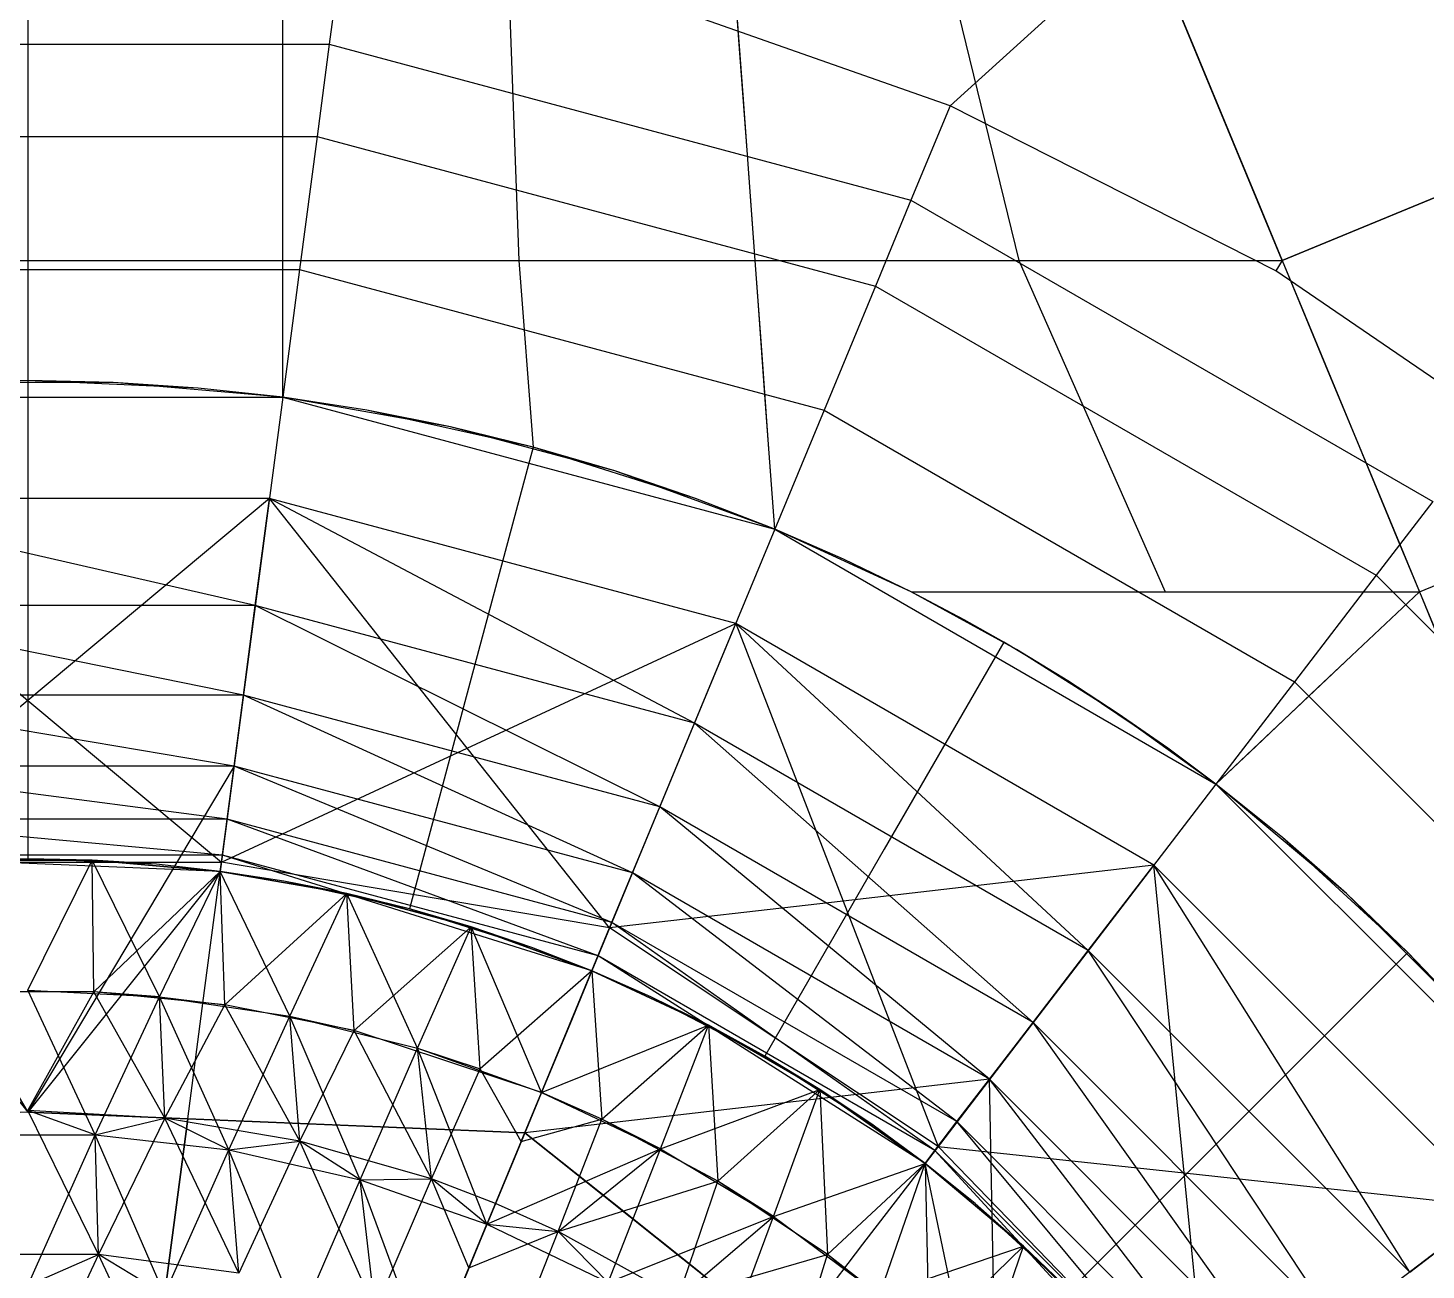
# Model space of a CAD drawing. Header units: millimetres. Extents: x -90 to 90, y -106 to 105.
# Drawn here: x 0 to 35.1, y 26.68 to 57.85 of the extents above; entities that cross this region are included whole.
import ezdxf

# ---------------------------------------------------------------- set-up
doc = ezdxf.new("R2010")
doc.units = ezdxf.units.MM
doc.header["$MEASUREMENT"] = 0
for name, color, linetype, true_color in [('1-CHJ_FG-O180x6', 116, 'Continuous', 0x008040), ('1-CHJ_XG1-O245x8', 241, 'Continuous', 0xff969c), ('1-CHJ_XG2-O299x8', 33, 'Continuous', 0xc78d8d), ('1-CL-O351x10', 171, 'Continuous', 0x8080ff), ('1-QD_FG1-O114x6', 154, 'Continuous', 0x155aa6), ('1-QD_FG2-O140x6', 140, 'Continuous', 0x00b5ff), ('1-QD_FG3-O168x6', 254, 'Continuous', 0xbfbfff), ('1-QD_XG1-O168x6', 30, 'Continuous', 0xff7f00), ('1-QD_XG2-O180x8', 86, 'Continuous', 0x146d00), ('1-QD_XG3-O203x8', 12, 'Continuous', 0xbf0000), ('1-TC_ZL-B500x300x12x16', 31, 'Continuous', 0xffc28c), ('1-TG_CL-O457x12', 5, 'Continuous', 0x0000ff), ('1-TG_FG-O219x10', 140, 'Continuous', 0x00bcff), ('1-TG_HL-O299x8', 9, 'Continuous', 0xc4c4c4), ('1-TG_XG-O299x8', 12, 'Continuous', 0xb80000), ('1-TG_ZC1-O299x8', 140, 'Continuous', 0x00b2ff), ('1-TG_ZC2-O457x10', 84, 'Continuous', 0x25a025), ('1-XWM_L1-O402x10', 145, 'Continuous', 0x3e88b5), ('1-XWM_L2-O457x12', 20, 'Continuous', 0xf75c00), ('1-XWM_LG-O402x12', 111, 'Continuous', 0x7fffbf), ('1-XWM_LG2-O457x12', 61, 'Continuous', 0xe2fb99), ('1-XWM_ZC1-O299x8', 212, 'Continuous', 0xb61acc), ('1-XXZ-B800x800x35x35', 123, 'Continuous', 0x45e2af), ('1-YGZ-O1100x50', 1, 'Continuous', 0xff0000), ('1-YGZ-O1200x30', 9, 'Continuous', 0xbfbfbf), ('1-YGZ-O600x20', 6, 'Continuous', 0xff00ff), ('1-ZHJ_FG1-O219x8', 125, 'Continuous', 0x3fbf7f), ('1-ZHJ_FG2-O325x10', 71, 'Continuous', 0xcdfe7a), ('1-ZHJ_XG1-O351x10', 15, 'Continuous', 0xbf3f3f), ('1-ZHJ_XG2-O457x14', 20, 'Continuous', 0xff5f11)]:
    doc.layers.add(name, color=color, linetype=linetype, true_color=true_color)

msp = doc.modelspace()

# ---------------------------------------------------------------- linework, layer by layer
at = {"layer": '1-CHJ_FG-O180x6'}
for p, q in [((6.396, 57.554, 20), (6.396, 58.94, 23)), ((17.853, 57.554, 20), (17.752, 58.94, 23)), ((6.396, 56.169, 23), (6.396, 57.554, 20)), ((17.954, 56.169, 23), (17.853, 57.554, 20)), ((6.396, 54.783, 20), (6.396, 56.169, 23)), ((18.056, 54.783, 20), (17.954, 56.169, 23)), ((6.396, 53.397, 23), (6.396, 54.783, 20)), ((18.157, 53.397, 23), (18.056, 54.783, 20)), ((6.396, 52.011, 20), (6.396, 53.397, 23)), ((18.259, 52.011, 20), (18.157, 53.397, 23)), ((6.396, 52.011, 23), (6.396, 52.011, 20)), ((6.396, 50.296, 23), (6.396, 52.011, 20)), ((18.259, 52.011, 23), (18.259, 52.011, 20)), ((18.341, 50.888, 23), (18.259, 52.011, 20)), ((18.423, 49.764, 20), (18.341, 50.888, 23)), ((6.396, 48.581, 20), (6.396, 50.296, 23)), ((18.505, 48.641, 23), (18.423, 49.764, 20)), ((18.587, 47.517, 20), (18.505, 48.641, 23)), ((18.669, 46.394, 23), (18.587, 47.517, 20)), ((18.751, 45.27, 20), (18.669, 46.394, 23)), ((0, 37, 23), (-1.614, 36.965, 20)), ((1.614, 36.965, 20), (0, 37, 23)), ((3.225, 36.859, 23), (1.614, 36.965, 20)), ((4.829, 36.683, 20), (3.225, 36.859, 23)), ((6.425, 36.438, 23), (4.829, 36.683, 20)), ((8.008, 36.123, 20), (6.425, 36.438, 23)), ((9.576, 35.739, 23), (8.008, 36.123, 20)), ((11.126, 35.288, 20), (9.576, 35.739, 23)), ((12.655, 34.769, 23), (11.126, 35.288, 20)), ((14.159, 34.184, 20), (12.655, 34.769, 23)), ((15.637, 33.533, 23), (14.159, 34.184, 20)), ((17.085, 32.819, 20), (15.637, 33.533, 23)), ((18.5, 32.043, 23), (17.085, 32.819, 20)), ((19.88, 31.205, 20), (18.5, 32.043, 23)), ((21.222, 30.309, 23), (19.88, 31.205, 20)), ((22.524, 29.354, 20), (21.222, 30.309, 23)), ((23.783, 28.344, 23), (22.524, 29.354, 20)), ((24.997, 27.279, 20), (23.783, 28.344, 23)), ((26.163, 26.163, 23), (24.997, 27.279, 20))]:
    msp.add_line(p, q, dxfattribs=at)
at = {"layer": '1-CHJ_XG1-O245x8'}
for p, q in [((17.853, 57.554, 20), (17.65, 60.326, 20)), ((6.396, 56.169, 23), (6.396, 58.94, 23)), ((17.954, 56.169, 23), (17.752, 58.94, 23)), ((6.396, 54.783, 20), (6.396, 57.554, 20)), ((18.056, 54.783, 20), (17.853, 57.554, 20)), ((6.396, 53.397, 23), (6.396, 56.169, 23)), ((18.157, 53.397, 23), (17.954, 56.169, 23)), ((6.396, 52.011, 20), (6.396, 54.783, 20)), ((18.259, 52.011, 20), (18.056, 54.783, 20)), ((6.396, 52.011, 23), (6.396, 53.397, 23)), ((18.259, 52.011, 23), (18.157, 53.397, 23)), ((6.396, 48.581, 20), (6.396, 52.011, 20)), ((18.423, 49.764, 20), (18.259, 52.011, 20)), ((18.341, 50.888, 23), (18.259, 52.011, 23)), ((18.505, 48.641, 23), (18.341, 50.888, 23)), ((18.587, 47.517, 20), (18.423, 49.764, 20)), ((18.669, 46.394, 23), (18.505, 48.641, 23)), ((18.751, 45.27, 20), (18.587, 47.517, 20)), ((0, 37, 23), (-3.225, 36.859, 23)), ((1.614, 36.965, 20), (-1.614, 36.965, 20)), ((3.225, 36.859, 23), (0, 37, 23)), ((4.829, 36.683, 20), (1.614, 36.965, 20)), ((4.829, 36.683, 23), (3.225, 36.859, 23)), ((8.008, 36.123, 20), (4.829, 36.683, 20)), ((6.425, 36.438, 23), (4.829, 36.683, 23)), ((9.576, 35.739, 23), (6.425, 36.438, 23)), ((11.126, 35.288, 20), (8.008, 36.123, 20)), ((12.655, 34.769, 23), (9.576, 35.739, 23)), ((14.159, 34.184, 20), (11.126, 35.288, 20)), ((14.159, 34.184, 23), (12.655, 34.769, 23)), ((17.085, 32.819, 20), (14.159, 34.184, 20)), ((15.637, 33.533, 23), (14.159, 34.184, 23)), ((18.5, 32.043, 23), (15.637, 33.533, 23)), ((19.88, 31.205, 20), (17.085, 32.819, 20)), ((21.222, 30.309, 23), (18.5, 32.043, 23)), ((22.524, 29.354, 20), (19.88, 31.205, 20)), ((22.524, 29.354, 23), (21.222, 30.309, 23)), ((24.997, 27.279, 20), (22.524, 29.354, 20)), ((23.783, 28.344, 23), (22.524, 29.354, 23)), ((26.163, 26.163, 23), (23.783, 28.344, 23)), ((27.279, 24.997, 20), (24.997, 27.279, 20))]:
    msp.add_line(p, q, dxfattribs=at)
at = {"layer": '1-CHJ_XG2-O299x8'}
for p, q in [((6.396, 57.554, 20), (6.396, 60.326, 20)), ((6.396, 50.296, 23), (6.396, 52.011, 23)), ((6.396, 48.581, 23), (6.396, 50.296, 23)), ((18.751, 45.27, 23), (18.669, 46.394, 23))]:
    msp.add_line(p, q, dxfattribs=at)
at = {"layer": '1-CL-O351x10'}
for p, q in [((0, 60.326, 23), (0, 52.011, 23)), ((12.023, 60.326, 23), (12.327, 52.011, 23)), ((22.85, 60.326, 23), (24.876, 52.011, 23)), ((0, 52.011, 23), (0, 49, 23)), ((12.327, 52.011, 23), (12.682, 47.33, 23)), ((24.876, 52.011, 23), (28.555, 43.696, 23))]:
    msp.add_line(p, q, dxfattribs=at)
at = {"layer": '1-QD_FG1-O114x6'}
for p in [(0, 26.291, 23.664), (3.432, 26.066, 23.664)]:
    msp.add_line(p, (1.774, 27.064, 20.765), dxfattribs=at)
at = {"layer": '1-QD_FG2-O140x6'}
for p, q in [((1.653, 33.657, 15), (1.614, 36.965, 15)), ((4.829, 36.683, 15), (1.653, 33.657, 15)), ((4.944, 33.333, 15), (4.829, 36.683, 15)), ((8.008, 36.123, 15), (4.944, 33.333, 15)), ((8.188, 32.688, 15), (8.008, 36.123, 15)), ((11.126, 35.288, 15), (8.188, 32.688, 15)), ((11.352, 31.728, 15), (11.126, 35.288, 15)), ((14.159, 34.184, 15), (11.352, 31.728, 15)), ((14.159, 34.184, 15), (14.408, 30.462, 15)), ((3.303, 33.535, 18.208), (1.653, 33.657, 15)), ((3.435, 30.49, 18.142), (3.303, 33.535, 18.208)), ((3.303, 33.535, 18.208), (4.944, 33.333, 15)), ((6.828, 29.913, 18.142), (6.574, 33.05, 18.208)), ((6.574, 33.05, 18.208), (8.188, 32.688, 15)), ((14.408, 30.462, 15), (17.085, 32.819, 15)), ((17.085, 32.819, 15), (17.324, 28.903, 15)), ((10.134, 28.961, 18.142), (9.782, 32.247, 18.208)), ((9.782, 32.247, 18.208), (11.352, 31.728, 15)), ((17.324, 28.903, 15), (19.88, 31.205, 15)), ((19.88, 31.205, 15), (20.074, 27.066, 15)), ((1.689, 30.071, 21.104), (0, 30.683, 18.142)), ((1.689, 30.071, 21.104), (3.435, 30.49, 18.142)), ((5.045, 29.693, 21.104), (3.435, 30.49, 18.142)), ((15.885, 29.719, 18.208), (14.408, 30.462, 15)), ((1.774, 27.064, 20.765), (1.689, 30.071, 21.104)), ((5.045, 29.693, 21.104), (6.828, 29.913, 18.142)), ((8.338, 28.941, 21.104), (6.828, 29.913, 18.142)), ((5.291, 26.601, 20.765), (5.045, 29.693, 21.104)), ((13.313, 27.644, 18.142), (15.885, 29.719, 18.208)), ((20.074, 27.066, 15), (22.524, 29.354, 15)), ((22.524, 29.354, 15), (22.63, 24.968, 15)), ((8.338, 28.941, 21.104), (10.134, 28.961, 18.142)), ((8.718, 25.682, 20.765), (8.338, 28.941, 21.104)), ((11.526, 27.826, 21.104), (10.134, 28.961, 18.142)), ((18.721, 28.019, 18.208), (17.324, 28.903, 15)), ((11.526, 27.826, 21.104), (13.313, 27.644, 18.142)), ((16.324, 25.98, 18.142), (18.721, 28.019, 18.208)), ((14.569, 26.36, 21.104), (13.313, 27.644, 18.142)), ((21.378, 26.049, 18.208), (20.074, 27.066, 15)), ((22.63, 24.968, 15), (24.997, 27.279, 15))]:
    msp.add_line(p, q, dxfattribs=at)
at = {"layer": '1-QD_FG3-O168x6'}
for p, q in [((1.614, 36.965, 15), (-1.614, 36.965, 12)), ((4.829, 36.683, 15), (1.614, 36.965, 12)), ((1.614, 36.965, 12), (1.614, 36.965, 15)), ((8.008, 36.123, 15), (4.829, 36.683, 12)), ((11.126, 35.288, 15), (8.008, 36.123, 12)), ((8.008, 36.123, 12), (8.008, 36.123, 15)), ((14.159, 34.184, 15), (11.126, 35.288, 12)), ((11.126, 35.288, 12), (11.126, 35.288, 15)), ((14.159, 34.184, 15), (12.896, 31.133, 15)), ((13.602, 32.837, 13.63), (14.159, 34.184, 15)), ((17.085, 32.819, 15), (14.159, 34.184, 12)), ((13.541, 32.692, 16.642), (12.388, 29.906, 16.712)), ((12.896, 31.133, 15), (13.541, 32.692, 16.642)), ((19.88, 31.205, 15), (17.085, 32.819, 12)), ((17.085, 32.819, 12), (17.085, 32.819, 15)), ((12.896, 31.133, 18.208), (11.742, 28.347, 18.142)), ((12.388, 29.906, 16.712), (12.896, 31.133, 18.208)), ((22.524, 29.354, 15), (19.88, 31.205, 12)), ((19.88, 31.205, 12), (19.88, 31.205, 15)), ((12.223, 29.509, 19.697), (11.072, 26.73, 19.494)), ((11.742, 28.347, 18.142), (12.223, 29.509, 19.697)), ((24.997, 27.279, 15), (22.524, 29.354, 12)), ((11.526, 27.826, 21.104), (10.379, 25.057, 20.765)), ((11.072, 26.73, 19.494), (11.526, 27.826, 21.104)), ((27.279, 24.997, 15), (24.997, 27.279, 12)), ((24.997, 27.279, 12), (24.997, 27.279, 15))]:
    msp.add_line(p, q, dxfattribs=at)
at = {"layer": '1-QD_XG1-O168x6'}
for p, q in [((0, 26.291, 23.664), (1.689, 30.071, 21.104)), ((3.432, 26.066, 23.664), (1.689, 30.071, 21.104)), ((3.432, 26.066, 23.664), (5.045, 29.693, 21.104)), ((6.805, 25.395, 23.664), (5.045, 29.693, 21.104)), ((6.805, 25.395, 23.664), (8.338, 28.941, 21.104)), ((10.061, 24.29, 23.664), (8.338, 28.941, 21.104)), ((1.774, 27.064, 20.765), (0, 23.338, 23.055)), ((3.651, 23.05, 23.055), (1.774, 27.064, 20.765))]:
    msp.add_line(p, q, dxfattribs=at)
at = {"layer": '1-QD_XG2-O180x8'}
for p, q in [((-1.614, 36.965, 15), (1.614, 36.965, 15)), ((1.614, 36.965, 15), (4.829, 36.683, 15)), ((1.653, 33.657, 15), (1.614, 36.965, 12)), ((4.829, 36.683, 12), (1.653, 33.657, 15)), ((4.829, 36.683, 15), (8.008, 36.123, 15)), ((4.944, 33.333, 15), (4.829, 36.683, 12)), ((8.008, 36.123, 12), (4.944, 33.333, 15)), ((8.008, 36.123, 15), (11.126, 35.288, 15)), ((8.188, 32.688, 15), (8.008, 36.123, 12)), ((11.126, 35.288, 12), (8.188, 32.688, 15)), ((11.126, 35.288, 15), (14.159, 34.184, 15)), ((11.352, 31.728, 15), (11.126, 35.288, 12)), ((14.159, 34.184, 12), (11.352, 31.728, 15)), ((14.159, 34.184, 15), (17.085, 32.819, 15)), ((14.159, 34.184, 12), (14.408, 30.462, 15)), ((1.653, 33.657, 15), (-1.653, 33.657, 15)), ((1.689, 30.071, 21.104), (0, 33.698, 18.208)), ((0, 33.698, 18.208), (3.303, 33.535, 18.208)), ((0, 30.683, 18.142), (1.653, 33.657, 15)), ((3.435, 30.49, 18.142), (1.653, 33.657, 15)), ((4.944, 33.333, 15), (1.653, 33.657, 15)), ((1.689, 30.071, 21.104), (3.303, 33.535, 18.208)), ((5.045, 29.693, 21.104), (3.303, 33.535, 18.208)), ((3.303, 33.535, 18.208), (6.574, 33.05, 18.208)), ((3.435, 30.49, 18.142), (4.944, 33.333, 15)), ((6.828, 29.913, 18.142), (4.944, 33.333, 15)), ((8.188, 32.688, 15), (4.944, 33.333, 15)), ((5.045, 29.693, 21.104), (6.574, 33.05, 18.208)), ((8.338, 28.941, 21.104), (6.574, 33.05, 18.208)), ((6.574, 33.05, 18.208), (9.782, 32.247, 18.208)), ((6.828, 29.913, 18.142), (8.188, 32.688, 15)), ((12.896, 31.133, 15), (8.188, 32.688, 15)), ((10.134, 28.961, 18.142), (8.188, 32.688, 15)), ((14.408, 30.462, 15), (17.085, 32.819, 12)), ((17.085, 32.819, 15), (19.88, 31.205, 15)), ((17.085, 32.819, 12), (17.324, 28.903, 15)), ((8.338, 28.941, 21.104), (9.782, 32.247, 18.208)), ((11.526, 27.826, 21.104), (9.782, 32.247, 18.208)), ((9.782, 32.247, 18.208), (11.954, 31.469, 18.208)), ((10.134, 28.961, 18.142), (11.352, 31.728, 15)), ((12.388, 29.906, 16.712), (11.352, 31.728, 15)), ((11.954, 31.469, 18.208), (12.896, 31.133, 18.208)), ((12.896, 31.133, 18.208), (13.799, 30.705, 18.208)), ((14.408, 30.462, 15), (12.896, 31.133, 15)), ((17.324, 28.903, 15), (19.88, 31.205, 12)), ((19.88, 31.205, 15), (22.524, 29.354, 15)), ((19.88, 31.205, 12), (20.074, 27.066, 15)), ((3.435, 30.49, 18.142), (0, 30.683, 18.142)), ((1.774, 27.064, 20.765), (0, 30.683, 18.142)), ((13.799, 30.705, 18.208), (15.885, 29.719, 18.208)), ((3.435, 30.49, 18.142), (1.774, 27.064, 20.765)), ((6.828, 29.913, 18.142), (3.435, 30.49, 18.142)), ((5.291, 26.601, 20.765), (3.435, 30.49, 18.142)), ((12.388, 29.906, 16.712), (14.408, 30.462, 15)), ((13.313, 27.644, 18.142), (14.408, 30.462, 15)), ((17.324, 28.903, 15), (14.408, 30.462, 15)), ((-1.689, 30.071, 21.104), (1.689, 30.071, 21.104)), ((1.689, 30.071, 21.104), (5.045, 29.693, 21.104)), ((6.828, 29.913, 18.142), (5.291, 26.601, 20.765)), ((10.134, 28.961, 18.142), (6.828, 29.913, 18.142)), ((8.718, 25.682, 20.765), (6.828, 29.913, 18.142)), ((5.045, 29.693, 21.104), (8.338, 28.941, 21.104)), ((11.526, 27.826, 21.104), (15.885, 29.719, 18.208)), ((14.569, 26.36, 21.104), (15.885, 29.719, 18.208)), ((15.885, 29.719, 18.208), (18.721, 28.019, 18.208)), ((20.074, 27.066, 15), (22.524, 29.354, 12)), ((22.524, 29.354, 15), (24.997, 27.279, 15)), ((22.524, 29.354, 12), (22.63, 24.968, 15)), ((8.338, 28.941, 21.104), (10.582, 28.156, 21.104)), ((8.718, 25.682, 20.765), (10.134, 28.961, 18.142)), ((11.742, 28.347, 18.142), (10.134, 28.961, 18.142)), ((11.072, 26.73, 19.494), (10.134, 28.961, 18.142)), ((13.313, 27.644, 18.142), (17.324, 28.903, 15)), ((16.324, 25.98, 18.142), (17.324, 28.903, 15)), ((20.074, 27.066, 15), (17.324, 28.903, 15)), ((10.582, 28.156, 21.104), (11.526, 27.826, 21.104)), ((13.313, 27.644, 18.142), (11.742, 28.347, 18.142)), ((11.526, 27.826, 21.104), (12.427, 27.392, 21.104)), ((14.569, 26.36, 21.104), (18.721, 28.019, 18.208)), ((17.429, 24.563, 21.104), (18.721, 28.019, 18.208)), ((18.721, 28.019, 18.208), (21.378, 26.049, 18.208)), ((11.072, 26.73, 19.494), (13.313, 27.644, 18.142)), ((11.996, 24.325, 20.765), (13.313, 27.644, 18.142)), ((12.427, 27.392, 21.104), (14.569, 26.36, 21.104)), ((16.324, 25.98, 18.142), (13.313, 27.644, 18.142)), ((1.774, 27.064, 20.765), (-1.774, 27.064, 20.765)), ((5.291, 26.601, 20.765), (1.774, 27.064, 20.765)), ((16.324, 25.98, 18.142), (20.074, 27.066, 15)), ((19.13, 23.989, 18.142), (20.074, 27.066, 15)), ((22.63, 24.968, 15), (20.074, 27.066, 15)), ((22.63, 24.968, 15), (24.997, 27.279, 12)), ((24.997, 27.279, 15), (27.279, 24.997, 15))]:
    msp.add_line(p, q, dxfattribs=at)
at = {"layer": '1-QD_XG3-O203x8'}
for p, q in [((-1.614, 36.965, 12), (1.614, 36.965, 12)), ((0, 33.698, 18.208), (1.614, 36.965, 15)), ((1.614, 36.965, 12), (4.829, 36.683, 12)), ((3.303, 33.535, 18.208), (1.614, 36.965, 15)), ((3.303, 33.535, 18.208), (4.829, 36.683, 15)), ((4.829, 36.683, 12), (8.008, 36.123, 12)), ((6.574, 33.05, 18.208), (4.829, 36.683, 15)), ((6.574, 33.05, 18.208), (8.008, 36.123, 15)), ((8.008, 36.123, 12), (11.126, 35.288, 12)), ((9.782, 32.247, 18.208), (8.008, 36.123, 15)), ((9.782, 32.247, 18.208), (11.126, 35.288, 15)), ((11.126, 35.288, 12), (14.159, 34.184, 12)), ((12.896, 31.133, 18.208), (11.126, 35.288, 15)), ((14.159, 34.184, 15), (13.541, 32.692, 16.642)), ((14.159, 34.184, 12), (13.602, 32.837, 13.63)), ((14.159, 34.184, 12), (17.085, 32.819, 12)), ((13.602, 32.837, 13.63), (12.896, 31.133, 15)), ((12.896, 31.133, 18.208), (17.085, 32.819, 15)), ((13.541, 32.692, 16.642), (12.896, 31.133, 18.208)), ((15.885, 29.719, 18.208), (17.085, 32.819, 15)), ((17.085, 32.819, 12), (19.88, 31.205, 12)), ((12.896, 31.133, 18.208), (12.223, 29.509, 19.697)), ((12.896, 31.133, 15), (12.388, 29.906, 16.712)), ((15.885, 29.719, 18.208), (19.88, 31.205, 15)), ((18.721, 28.019, 18.208), (19.88, 31.205, 15)), ((19.88, 31.205, 12), (22.524, 29.354, 12)), ((12.388, 29.906, 16.712), (11.742, 28.347, 18.142)), ((12.223, 29.509, 19.697), (11.526, 27.826, 21.104)), ((18.721, 28.019, 18.208), (22.524, 29.354, 15)), ((21.378, 26.049, 18.208), (22.524, 29.354, 15)), ((22.524, 29.354, 12), (24.997, 27.279, 12)), ((11.742, 28.347, 18.142), (11.072, 26.73, 19.494)), ((11.526, 27.826, 21.104), (10.805, 26.085, 22.428)), ((21.378, 26.049, 18.208), (24.997, 27.279, 15)), ((23.828, 23.828, 18.208), (24.997, 27.279, 15)), ((24.997, 27.279, 12), (27.279, 24.997, 12)), ((11.072, 26.73, 19.494), (10.379, 25.057, 20.765))]:
    msp.add_line(p, q, dxfattribs=at)
at = {"layer": '1-TC_ZL-B500x300x12x16'}
for p, q in [((0, 49, 23), (0, 43, 23)), ((6.396, 48.581, 23), (5.613, 42.632, 23)), ((12.682, 47.33, 23), (11.129, 41.535, 23)), ((18.751, 45.27, 23), (16.455, 39.727, 23)), ((0, 43, 23), (0, 37, 23)), ((5.613, 42.632, 23), (4.829, 36.683, 23)), ((24.5, 42.435, 23), (21.5, 37.239, 23)), ((11.129, 41.535, 23), (9.576, 35.739, 23)), ((16.455, 39.727, 23), (14.159, 34.184, 23)), ((29.829, 38.874, 23), (26.177, 34.114, 23)), ((21.5, 37.239, 23), (18.5, 32.043, 23)), ((34.648, 34.648, 23), (30.405, 30.405, 23)), ((26.177, 34.114, 23), (22.524, 29.354, 23)), ((30.405, 30.405, 23), (26.163, 26.163, 23)), ((38.874, 29.829, 23), (34.114, 26.177, 23))]:
    msp.add_line(p, q, dxfattribs=at)
at = {"layer": '1-TG_CL-O457x12'}
for p, q in [((-4.86, 36.915, 45.218), (4.86, 36.915, 45.218)), ((14.606, 35.261, 45.218), (4.86, 36.915, 45.218)), ((22.851, 29.78, 45.218), (14.606, 35.261, 45.218)), ((29.659, 22.758, 45.218), (22.851, 29.78, 45.218))]:
    msp.add_line(p, q, dxfattribs=at)
at = {"layer": '1-TG_FG-O219x10'}
for p, q in [((5.284, 40.137, 42.118), (5.708, 43.358, 45.218)), ((5.708, 43.358, 42.118), (5.708, 43.358, 45.218)), ((15.671, 37.832, 42.118), (16.736, 40.403, 45.218)), ((16.736, 40.403, 42.118), (16.736, 40.403, 45.218)), ((4.86, 36.915, 42.118), (5.284, 40.137, 45.218)), ((5.284, 40.137, 45.218), (5.284, 40.137, 42.118)), ((14.606, 35.261, 42.118), (15.671, 37.832, 45.218)), ((15.671, 37.832, 45.218), (15.671, 37.832, 42.118)), ((4.436, 33.694, 42.118), (4.86, 36.915, 45.218)), ((4.86, 36.915, 45.218), (4.86, 36.915, 42.118)), ((13.541, 32.69, 42.118), (14.606, 35.261, 45.218)), ((14.606, 35.261, 45.218), (14.606, 35.261, 42.118)), ((24.737, 32.238, 42.118), (26.623, 34.695, 45.218)), ((26.623, 34.695, 42.118), (26.623, 34.695, 45.218)), ((4.012, 30.472, 42.118), (4.436, 33.694, 45.218)), ((4.436, 33.694, 45.218), (4.436, 33.694, 42.118)), ((12.475, 30.118, 42.118), (13.541, 32.69, 45.218)), ((13.541, 32.69, 45.218), (13.541, 32.69, 42.118)), ((22.851, 29.78, 42.118), (24.737, 32.238, 45.218)), ((24.737, 32.238, 45.218), (24.737, 32.238, 42.118)), ((0, 30.64, 42.118), (-4.012, 30.472, 45.218)), ((4.012, 30.472, 45.218), (0, 30.64, 42.118)), ((6.833, 30.354, 42.118), (4.012, 30.472, 45.218)), ((4.012, 30.472, 45.218), (4.012, 30.472, 42.118)), ((6.833, 30.354, 45.218), (6.833, 30.354, 42.118)), ((9.654, 30.236, 42.118), (6.833, 30.354, 45.218)), ((9.654, 30.236, 45.218), (9.654, 30.236, 42.118)), ((12.475, 30.118, 42.118), (9.654, 30.236, 45.218)), ((14.677, 28.367, 45.218), (12.475, 30.118, 42.118)), ((20.965, 27.322, 42.118), (22.851, 29.78, 45.218)), ((22.851, 29.78, 45.218), (22.851, 29.78, 42.118)), ((14.677, 28.367, 42.118), (14.677, 28.367, 45.218)), ((16.878, 26.616, 45.218), (14.677, 28.367, 42.118)), ((19.079, 24.864, 42.118), (20.965, 27.322, 45.218)), ((20.965, 27.322, 45.218), (20.965, 27.322, 42.118))]:
    msp.add_line(p, q, dxfattribs=at)
at = {"layer": '1-TG_HL-O299x8'}
for p, q in [((5.708, 43.358, 42.118), (-5.708, 43.358, 42.118)), ((16.736, 40.403, 42.118), (5.708, 43.358, 42.118)), ((5.412, 41.105, 38.69), (-5.412, 41.105, 38.69)), ((15.866, 38.304, 38.69), (5.412, 41.105, 38.69)), ((26.623, 34.695, 42.118), (16.736, 40.403, 42.118)), ((5.177, 39.323, 34.991), (-5.177, 39.323, 34.991)), ((15.178, 36.643, 34.991), (5.177, 39.323, 34.991)), ((25.239, 32.892, 38.69), (15.866, 38.304, 38.69)), ((5.002, 37.992, 31.103), (-5.002, 37.992, 31.103)), ((14.664, 35.402, 31.103), (5.002, 37.992, 31.103)), ((4.883, 37.087, 27.092), (-4.883, 37.087, 27.092)), ((14.315, 34.559, 27.092), (4.883, 37.087, 27.092)), ((24.145, 31.466, 34.991), (15.178, 36.643, 34.991)), ((23.327, 30.401, 31.103), (14.664, 35.402, 31.103)), ((22.772, 29.677, 27.092), (14.315, 34.559, 27.092)), ((34.695, 26.623, 42.118), (26.623, 34.695, 42.118)), ((32.892, 25.239, 38.69), (25.239, 32.892, 38.69)), ((31.466, 24.145, 34.991), (24.145, 31.466, 34.991)), ((30.401, 23.327, 31.103), (23.327, 30.401, 31.103)), ((29.677, 22.772, 27.092), (22.772, 29.677, 27.092))]:
    msp.add_line(p, q, dxfattribs=at)
at = {"layer": '1-TG_XG-O299x8'}
for p, q in [((5.708, 43.358, 45.218), (6.061, 46.037, 45.218)), ((5.284, 40.137, 42.118), (5.708, 43.358, 42.118)), ((5.284, 40.137, 45.218), (5.708, 43.358, 45.218)), ((16.736, 40.403, 45.218), (17.77, 42.9, 45.218)), ((15.671, 37.832, 42.118), (16.736, 40.403, 42.118)), ((15.671, 37.832, 45.218), (16.736, 40.403, 45.218)), ((4.86, 36.915, 42.118), (5.284, 40.137, 42.118)), ((4.86, 36.915, 45.218), (5.284, 40.137, 45.218)), ((14.606, 35.261, 42.118), (15.671, 37.832, 42.118)), ((14.606, 35.261, 45.218), (15.671, 37.832, 45.218)), ((4.436, 33.694, 42.118), (4.86, 36.915, 42.118)), ((4.436, 33.694, 45.218), (4.86, 36.915, 45.218)), ((26.623, 34.695, 45.218), (28.268, 36.839, 45.218)), ((13.541, 32.69, 42.118), (14.606, 35.261, 42.118)), ((13.541, 32.69, 45.218), (14.606, 35.261, 45.218)), ((24.737, 32.238, 42.118), (26.623, 34.695, 42.118)), ((24.737, 32.238, 45.218), (26.623, 34.695, 45.218)), ((4.012, 30.472, 42.118), (4.436, 33.694, 42.118)), ((4.012, 30.472, 45.218), (4.436, 33.694, 45.218)), ((12.475, 30.118, 42.118), (13.541, 32.69, 42.118)), ((12.475, 30.118, 45.218), (13.541, 32.69, 45.218)), ((22.851, 29.78, 42.118), (24.737, 32.238, 42.118)), ((22.851, 29.78, 45.218), (24.737, 32.238, 45.218)), ((0, 30.64, 45.218), (-4.012, 30.472, 45.218)), ((0, 30.64, 42.118), (-4.012, 30.472, 42.118)), ((4.012, 30.472, 45.218), (0, 30.64, 45.218)), ((4.012, 30.472, 42.118), (0, 30.64, 42.118)), ((3.328, 25.282, 45.218), (4.012, 30.472, 45.218)), ((4.012, 30.472, 42.118), (3.328, 25.282, 45.218)), ((6.833, 30.354, 42.118), (4.012, 30.472, 42.118)), ((6.833, 30.354, 45.218), (4.012, 30.472, 45.218)), ((9.654, 30.236, 42.118), (6.833, 30.354, 42.118)), ((9.654, 30.236, 45.218), (6.833, 30.354, 45.218)), ((12.475, 30.118, 42.118), (9.654, 30.236, 42.118)), ((12.475, 30.118, 45.218), (9.654, 30.236, 45.218)), ((9.758, 23.559, 45.218), (12.475, 30.118, 45.218)), ((12.475, 30.118, 42.118), (9.758, 23.559, 45.218)), ((14.677, 28.367, 42.118), (12.475, 30.118, 42.118)), ((14.677, 28.367, 45.218), (12.475, 30.118, 45.218)), ((20.965, 27.322, 42.118), (22.851, 29.78, 42.118)), ((20.965, 27.322, 45.218), (22.851, 29.78, 45.218)), ((16.878, 26.616, 42.118), (14.677, 28.367, 42.118)), ((16.878, 26.616, 45.218), (14.677, 28.367, 45.218)), ((34.695, 26.623, 45.218), (36.839, 28.268, 45.218)), ((19.079, 24.864, 42.118), (20.965, 27.322, 42.118)), ((19.079, 24.864, 45.218), (20.965, 27.322, 45.218))]:
    msp.add_line(p, q, dxfattribs=at)
at = {"layer": '1-TG_ZC1-O299x8'}
for p, q in [((5.708, 43.358, 42.118), (-6.061, 46.037, 45.218)), ((16.736, 40.403, 42.118), (6.061, 46.037, 45.218)), ((5.412, 41.105, 38.69), (-5.708, 43.358, 42.118)), ((15.866, 38.304, 38.69), (5.708, 43.358, 42.118)), ((26.623, 34.695, 42.118), (17.77, 42.9, 45.218)), ((5.177, 39.323, 34.991), (-5.412, 41.105, 38.69)), ((15.178, 36.643, 34.991), (5.412, 41.105, 38.69)), ((25.239, 32.892, 38.69), (16.736, 40.403, 42.118)), ((5.002, 37.992, 31.103), (-5.177, 39.323, 34.991)), ((-5.177, 39.323, 34.991), (0, 30.64, 34.991)), ((5.177, 39.323, 34.991), (0, 30.64, 34.991)), ((14.664, 35.402, 31.103), (5.177, 39.323, 34.991)), ((24.145, 31.466, 34.991), (15.866, 38.304, 38.69)), ((4.883, 37.087, 27.092), (-5.002, 37.992, 31.103)), ((14.315, 34.559, 27.092), (5.002, 37.992, 31.103)), ((4.829, 36.683, 23), (-4.883, 37.087, 27.092)), ((14.159, 34.184, 23), (4.883, 37.087, 27.092)), ((-4.829, 36.683, 23), (0, 30.64, 23)), ((4.829, 36.683, 23), (0, 30.64, 23)), ((12.475, 30.118, 34.991), (15.178, 36.643, 34.991)), ((23.327, 30.401, 31.103), (15.178, 36.643, 34.991)), ((34.695, 26.623, 42.118), (28.268, 36.839, 45.218)), ((22.772, 29.677, 27.092), (14.664, 35.402, 31.103)), ((22.524, 29.354, 23), (14.315, 34.559, 27.092)), ((32.892, 25.239, 38.69), (26.623, 34.695, 42.118)), ((14.159, 34.184, 23), (12.475, 30.118, 23)), ((31.466, 24.145, 34.991), (25.239, 32.892, 38.69)), ((24.145, 31.466, 34.991), (12.475, 30.118, 34.991)), ((30.401, 23.327, 31.103), (24.145, 31.466, 34.991)), ((24.351, 20.67, 34.991), (24.145, 31.466, 34.991)), ((0, 30.64, 34.991), (-12.475, 30.118, 34.991)), ((0, 30.64, 23), (-12.475, 30.118, 23)), ((0, 30.64, 34.991), (12.475, 30.118, 34.991)), ((0, 30.64, 23), (12.475, 30.118, 23)), ((29.677, 22.772, 27.092), (23.327, 30.401, 31.103)), ((29.354, 22.524, 23), (22.772, 29.677, 27.092)), ((24.351, 20.67, 23), (22.524, 29.354, 23))]:
    msp.add_line(p, q, dxfattribs=at)
at = {"layer": '1-TG_ZC2-O457x10'}
for p, q in [((6.061, 46.037, 45.218), (-6.061, 46.037, 45.218)), ((-6.061, 46.037, 45.218), (0, 40.975, 45.218)), ((6.061, 46.037, 45.218), (0, 40.975, 45.218)), ((17.77, 42.9, 45.218), (6.061, 46.037, 45.218)), ((11.027, 39.774, 45.218), (6.061, 46.037, 45.218)), ((11.027, 39.774, 45.218), (17.77, 42.9, 45.218)), ((28.268, 36.839, 45.218), (17.77, 42.9, 45.218)), ((17.77, 42.9, 45.218), (20.466, 35.938, 45.218)), ((0, 40.975, 45.218), (-4.86, 36.915, 45.218)), ((0, 40.975, 45.218), (4.86, 36.915, 45.218)), ((4.86, 36.915, 45.218), (11.027, 39.774, 45.218)), ((14.606, 35.261, 45.218), (11.027, 39.774, 45.218)), ((28.268, 36.839, 45.218), (20.466, 35.938, 45.218)), ((36.839, 28.268, 45.218), (28.268, 36.839, 45.218)), ((29.031, 29.112, 45.218), (28.268, 36.839, 45.218)), ((20.466, 35.938, 45.218), (14.606, 35.261, 45.218)), ((20.466, 35.938, 45.218), (22.851, 29.78, 45.218)), ((12.475, 30.118, 34.991), (24.351, 20.67, 34.991)), ((12.475, 30.118, 34.991), (24.351, 20.67, 42.118)), ((24.351, 20.67, 34.991), (12.475, 30.118, 42.118)), ((24.351, 20.67, 34.991), (12.475, 30.118, 23)), ((24.351, 20.67, 23), (12.475, 30.118, 34.991)), ((12.475, 30.118, 23), (24.351, 20.67, 23)), ((22.851, 29.78, 45.218), (29.031, 29.112, 45.218)), ((29.031, 29.112, 45.218), (36.839, 28.268, 45.218)), ((29.659, 22.758, 45.218), (29.031, 29.112, 45.218))]:
    msp.add_line(p, q, dxfattribs=at)
at = {"layer": '1-XWM_L1-O402x10'}
for p, q in [((28.049, 60.326, 31.86), (23.152, 55.895, 33)), ((30.131, 55.301, 32.239), (28.049, 60.326, 31.86)), ((-7.563, 57.443, 33.113), (7.563, 57.443, 33.113)), ((7.563, 57.443, 33.113), (22.172, 53.529, 33.113)), ((-7.258, 55.129, 32.06), (7.258, 55.129, 32.06)), ((7.258, 55.129, 32.06), (21.279, 51.372, 32.06)), ((31.493, 52.011, 32.856), (30.131, 55.301, 32.239)), ((36.405, 54.045, 31.66), (31.493, 52.011, 32.856)), ((22.172, 53.529, 33.113), (35.271, 45.966, 33.113)), ((31.493, 52.011, 32.856), (31.337, 51.752, 33)), ((-6.818, 51.79, 28.153), (6.818, 51.79, 28.153)), ((6.818, 51.79, 28.153), (19.99, 48.261, 28.153)), ((21.279, 51.372, 32.06), (33.85, 44.114, 32.06)), ((-6.396, 48.581, 24.123), (6.396, 48.581, 24.123)), ((6.396, 48.581, 24.123), (18.751, 45.27, 24.123)), ((19.99, 48.261, 28.153), (31.8, 41.442, 28.153)), ((18.751, 45.27, 24.123), (29.829, 38.874, 24.123)), ((33.85, 44.114, 32.06), (44.114, 33.85, 32.06)), ((31.8, 41.442, 28.153), (41.442, 31.8, 28.153)), ((29.829, 38.874, 24.123), (38.874, 29.829, 24.123))]:
    msp.add_line(p, q, dxfattribs=at)
at = {"layer": '1-XWM_L2-O457x12'}
for p, q in [((7.897, 59.982, 33), (7.563, 57.443, 33.113)), ((23.152, 55.895, 33), (16.989, 58.066, 33)), ((7.563, 57.443, 33.113), (7.258, 55.129, 32.06)), ((23.152, 55.895, 33), (22.172, 53.529, 33.113)), ((31.337, 51.752, 33), (23.152, 55.895, 33)), ((7.258, 55.129, 32.06), (6.818, 51.79, 28.153)), ((22.172, 53.529, 33.113), (21.279, 51.372, 32.06)), ((6.818, 51.79, 28.153), (6.396, 48.581, 24.123)), ((36.83, 47.998, 33), (31.337, 51.752, 33)), ((21.279, 51.372, 32.06), (19.99, 48.261, 28.153)), ((19.99, 48.261, 28.153), (18.751, 45.27, 24.123)), ((35.271, 45.966, 33.113), (33.85, 44.114, 32.06)), ((33.85, 44.114, 32.06), (31.8, 41.442, 28.153)), ((31.8, 41.442, 28.153), (29.829, 38.874, 24.123))]:
    msp.add_line(p, q, dxfattribs=at)
at = {"layer": '1-XWM_LG-O402x12'}
for p, q in [((6.396, 48.581, 23), (6.396, 48.581, 20)), ((6.396, 48.581, 23), (6.396, 48.581, 24.123)), ((18.751, 45.27, 23), (18.751, 45.27, 20)), ((18.751, 45.27, 23), (18.751, 45.27, 24.123)), ((29.829, 38.874, 23), (29.829, 38.874, 20)), ((29.829, 38.874, 23), (29.829, 38.874, 24.123))]:
    msp.add_line(p, q, dxfattribs=at)
at = {"layer": '1-XWM_LG2-O457x12'}
msp.add_line((31.493, 52.011, 32.856), (31.493, 52.011, 23), dxfattribs=at)
at = {"layer": '1-XWM_ZC1-O299x8'}
msp.add_line((31.493, 52.011, 23), (28.049, 60.326, 31.86), dxfattribs=at)
at = {"layer": '1-XXZ-B800x800x35x35'}
for p, q in [((31.493, 52.011, 23), (31.493, 52.011, 20)), ((31.493, 52.011, 11.4), (31.493, 52.011, 20)), ((34.938, 43.696, 23), (34.938, 43.696, 20)), ((34.938, 43.696, 11.4), (34.938, 43.696, 20))]:
    msp.add_line(p, q, dxfattribs=at)
at = {"layer": '1-YGZ-O1100x50'}
for p, q in [((4.829, 36.683, 20), (4.829, 36.683, 23)), ((4.829, 36.683, 11.4), (4.829, 36.683, 20)), ((14.159, 34.184, 20), (14.159, 34.184, 23)), ((14.159, 34.184, 11.4), (14.159, 34.184, 20)), ((22.524, 29.354, 20), (22.524, 29.354, 23)), ((22.524, 29.354, 11.4), (22.524, 29.354, 20))]:
    msp.add_line(p, q, dxfattribs=at)
at = {"layer": '1-YGZ-O1200x30'}
for p, q in [((0, 30.64, 42.118), (0, 30.64, 45.218)), ((0, 30.64), (0, 30.64, 42.118)), ((12.475, 30.118, 42.118), (12.475, 30.118, 45.218)), ((12.475, 30.118), (12.475, 30.118, 42.118))]:
    msp.add_line(p, q, dxfattribs=at)
at = {"layer": '1-YGZ-O600x20'}
for p, q in [((5.708, 43.358, 42.118), (6.061, 46.037, 45.218)), ((5.412, 41.105, 38.69), (5.708, 43.358, 42.118)), ((16.736, 40.403, 42.118), (17.77, 42.9, 45.218)), ((5.177, 39.323, 34.991), (5.412, 41.105, 38.69)), ((15.866, 38.304, 38.69), (16.736, 40.403, 42.118)), ((5.002, 37.992, 31.103), (5.177, 39.323, 34.991)), ((15.178, 36.643, 34.991), (15.866, 38.304, 38.69)), ((4.883, 37.087, 27.092), (5.002, 37.992, 31.103)), ((4.829, 36.683, 23), (4.883, 37.087, 27.092)), ((14.664, 35.402, 31.103), (15.178, 36.643, 34.991)), ((26.623, 34.695, 42.118), (28.268, 36.839, 45.218)), ((14.315, 34.559, 27.092), (14.664, 35.402, 31.103)), ((14.159, 34.184, 23), (14.315, 34.559, 27.092)), ((25.239, 32.892, 38.69), (26.623, 34.695, 42.118)), ((24.145, 31.466, 34.991), (25.239, 32.892, 38.69)), ((23.327, 30.401, 31.103), (24.145, 31.466, 34.991)), ((22.772, 29.677, 27.092), (23.327, 30.401, 31.103)), ((22.524, 29.354, 23), (22.772, 29.677, 27.092)), ((34.695, 26.623, 42.118), (36.839, 28.268, 45.218))]:
    msp.add_line(p, q, dxfattribs=at)
at = {"layer": '1-ZHJ_FG1-O219x8'}
for p, q in [((28.623, 58.94, 23), (29.197, 57.554, 20)), ((29.197, 57.554, 20), (29.771, 56.169, 23)), ((29.771, 56.169, 23), (30.345, 54.783, 20)), ((30.345, 54.783, 20), (30.919, 53.397, 23)), ((30.919, 53.397, 23), (31.493, 52.011, 20)), ((31.493, 52.011, 20), (32.068, 50.625, 23)), ((32.068, 50.625, 23), (32.642, 49.24, 20)), ((32.642, 49.24, 20), (33.216, 47.854, 23)), ((0, 49, 23), (-2.137, 48.953, 20)), ((2.137, 48.953, 20), (0, 49, 23)), ((4.271, 48.814, 23), (2.137, 48.953, 20)), ((6.396, 48.581, 20), (4.271, 48.814, 23)), ((8.509, 48.256, 23), (6.396, 48.581, 20)), ((10.606, 47.839, 20), (8.509, 48.256, 23)), ((12.682, 47.33, 23), (10.606, 47.839, 20)), ((33.216, 47.854, 23), (33.79, 46.468, 20)), ((14.735, 46.732, 20), (12.682, 47.33, 23)), ((16.759, 46.045, 23), (14.735, 46.732, 20)), ((33.79, 46.468, 20), (34.364, 45.082, 23)), ((18.751, 45.27, 20), (16.759, 46.045, 23)), ((20.477, 44.516, 23), (18.751, 45.27, 20)), ((34.364, 45.082, 23), (34.938, 43.696, 20)), ((22.173, 43.696, 20), (20.477, 44.516, 23)), ((22.173, 43.696, 23), (22.173, 43.696, 20)), ((23.509, 42.992, 23), (22.173, 43.696, 20)), ((34.938, 43.696, 20), (35.512, 42.31, 23)), ((24.823, 42.247, 20), (23.509, 42.992, 23)), ((26.113, 41.462, 23), (24.823, 42.247, 20)), ((27.378, 40.638, 20), (26.113, 41.462, 23)), ((28.617, 39.775, 23), (27.378, 40.638, 20)), ((29.829, 38.874, 20), (28.617, 39.775, 23)), ((31.497, 37.536, 23), (29.829, 38.874, 20)), ((33.104, 36.127, 20), (31.497, 37.536, 23)), ((34.648, 34.648, 23), (33.104, 36.127, 20)), ((36.127, 33.104, 20), (34.648, 34.648, 23))]:
    msp.add_line(p, q, dxfattribs=at)
at = {"layer": '1-ZHJ_FG2-O325x10'}
for p, q in [((33.757, 52.949, 23), (36.021, 53.886, 20)), ((31.493, 52.011, 20), (33.757, 52.949, 23)), ((-2.132, 52.011, 20), (0, 52.011, 23)), ((0, 52.011, 23), (2.132, 52.011, 20)), ((2.132, 52.011, 20), (4.264, 52.011, 23)), ((4.264, 52.011, 23), (6.396, 52.011, 20)), ((6.396, 52.011, 20), (8.373, 52.011, 23)), ((8.373, 52.011, 23), (10.35, 52.011, 20)), ((10.35, 52.011, 20), (12.327, 52.011, 23)), ((12.327, 52.011, 23), (14.304, 52.011, 20)), ((14.304, 52.011, 20), (16.281, 52.011, 23)), ((16.281, 52.011, 23), (18.259, 52.011, 20)), ((18.259, 52.011, 20), (20.464, 52.011, 23)), ((20.464, 52.011, 23), (22.67, 52.011, 20)), ((22.67, 52.011, 20), (24.876, 52.011, 23)), ((24.876, 52.011, 23), (27.082, 52.011, 20)), ((27.082, 52.011, 20), (29.288, 52.011, 23)), ((29.288, 52.011, 23), (31.493, 52.011, 20)), ((34.938, 43.696, 20), (37.201, 44.634, 23)), ((22.173, 43.696, 20), (24.3, 43.696, 23)), ((24.3, 43.696, 23), (26.428, 43.696, 20)), ((26.428, 43.696, 20), (28.555, 43.696, 23)), ((28.555, 43.696, 23), (30.683, 43.696, 20)), ((30.683, 43.696, 20), (32.81, 43.696, 23)), ((32.81, 43.696, 23), (34.938, 43.696, 20)), ((34.938, 43.696, 20), (34.086, 42.893, 23)), ((34.086, 42.893, 23), (33.235, 42.089, 20)), ((33.235, 42.089, 20), (32.383, 41.285, 23)), ((32.383, 41.285, 23), (31.532, 40.482, 20)), ((31.532, 40.482, 20), (30.681, 39.678, 23)), ((30.681, 39.678, 23), (29.829, 38.874, 20))]:
    msp.add_line(p, q, dxfattribs=at)
at = {"layer": '1-ZHJ_XG1-O351x10'}
for p, q in [((28.049, 60.326, 20), (29.197, 57.554, 20)), ((28.623, 58.94, 23), (29.771, 56.169, 23)), ((29.197, 57.554, 20), (30.345, 54.783, 20)), ((29.771, 56.169, 23), (30.919, 53.397, 23)), ((30.345, 54.783, 20), (31.493, 52.011, 20)), ((30.919, 53.397, 23), (31.493, 52.011, 23)), ((31.493, 52.011, 20), (32.642, 49.24, 20)), ((31.493, 52.011, 23), (32.068, 50.625, 23)), ((32.068, 50.625, 23), (33.216, 47.854, 23)), ((32.642, 49.24, 20), (33.79, 46.468, 20)), ((0, 49, 23), (-4.271, 48.814, 23)), ((2.137, 48.953, 20), (-2.137, 48.953, 20)), ((4.271, 48.814, 23), (0, 49, 23)), ((6.396, 48.581, 20), (2.137, 48.953, 20)), ((6.396, 48.581, 23), (4.271, 48.814, 23)), ((10.606, 47.839, 20), (6.396, 48.581, 20)), ((8.509, 48.256, 23), (6.396, 48.581, 23)), ((12.682, 47.33, 23), (8.509, 48.256, 23)), ((14.735, 46.732, 20), (10.606, 47.839, 20)), ((33.216, 47.854, 23), (34.364, 45.082, 23)), ((16.759, 46.045, 23), (12.682, 47.33, 23)), ((18.751, 45.27, 20), (14.735, 46.732, 20)), ((33.79, 46.468, 20), (34.938, 43.696, 20)), ((18.751, 45.27, 23), (16.759, 46.045, 23)), ((22.173, 43.696, 20), (18.751, 45.27, 20)), ((20.477, 44.516, 23), (18.751, 45.27, 23)), ((34.364, 45.082, 23), (34.938, 43.696, 23)), ((22.173, 43.696, 23), (20.477, 44.516, 23)), ((24.823, 42.247, 20), (22.173, 43.696, 20)), ((23.509, 42.992, 23), (22.173, 43.696, 23)), ((34.938, 43.696, 20), (36.086, 40.925, 20)), ((34.938, 43.696, 23), (35.512, 42.31, 23)), ((24.5, 42.435, 23), (23.509, 42.992, 23)), ((26.113, 41.462, 23), (24.5, 42.435, 23)), ((27.378, 40.638, 20), (24.823, 42.247, 20)), ((28.617, 39.775, 23), (26.113, 41.462, 23)), ((29.829, 38.874, 20), (27.378, 40.638, 20)), ((29.829, 38.874, 23), (28.617, 39.775, 23)), ((33.104, 36.127, 20), (29.829, 38.874, 20)), ((31.497, 37.536, 23), (29.829, 38.874, 23)), ((34.648, 34.648, 23), (31.497, 37.536, 23)), ((36.127, 33.104, 20), (33.104, 36.127, 20)), ((37.536, 31.497, 23), (34.648, 34.648, 23))]:
    msp.add_line(p, q, dxfattribs=at)
at = {"layer": '1-ZHJ_XG2-O457x14'}
for p, q in [((33.757, 52.949, 23), (38.284, 54.824, 23)), ((31.493, 52.011, 20), (36.021, 53.886, 20)), ((31.493, 52.011, 23), (33.757, 52.949, 23)), ((-4.264, 52.011, 23), (0, 52.011, 23)), ((-2.132, 52.011, 20), (2.132, 52.011, 20)), ((0, 52.011, 23), (4.264, 52.011, 23)), ((2.132, 52.011, 20), (6.396, 52.011, 20)), ((4.264, 52.011, 23), (6.396, 52.011, 23)), ((6.396, 52.011, 20), (10.35, 52.011, 20)), ((6.396, 52.011, 23), (8.373, 52.011, 23)), ((8.373, 52.011, 23), (12.327, 52.011, 23)), ((10.35, 52.011, 20), (14.304, 52.011, 20)), ((12.327, 52.011, 23), (16.281, 52.011, 23)), ((14.304, 52.011, 20), (18.259, 52.011, 20)), ((16.281, 52.011, 23), (18.259, 52.011, 23)), ((18.259, 52.011, 20), (22.67, 52.011, 20)), ((18.259, 52.011, 23), (20.464, 52.011, 23)), ((20.464, 52.011, 23), (24.876, 52.011, 23)), ((22.67, 52.011, 20), (27.082, 52.011, 20)), ((24.876, 52.011, 23), (29.288, 52.011, 23)), ((27.082, 52.011, 20), (31.493, 52.011, 20)), ((29.288, 52.011, 23), (31.493, 52.011, 23)), ((34.938, 43.696, 20), (39.465, 45.571, 20)), ((34.938, 43.696, 23), (37.201, 44.634, 23)), ((22.173, 43.696, 20), (26.428, 43.696, 20)), ((22.173, 43.696, 23), (24.3, 43.696, 23)), ((24.3, 43.696, 23), (28.555, 43.696, 23)), ((26.428, 43.696, 20), (30.683, 43.696, 20)), ((28.555, 43.696, 23), (32.81, 43.696, 23)), ((30.683, 43.696, 20), (34.938, 43.696, 20)), ((32.81, 43.696, 23), (34.938, 43.696, 23)), ((34.938, 43.696, 20), (33.235, 42.089, 20)), ((34.938, 43.696, 23), (34.086, 42.893, 23)), ((34.086, 42.893, 23), (32.383, 41.285, 23)), ((33.235, 42.089, 20), (31.532, 40.482, 20)), ((32.383, 41.285, 23), (30.681, 39.678, 23)), ((31.532, 40.482, 20), (29.829, 38.874, 20)), ((30.681, 39.678, 23), (29.829, 38.874, 23))]:
    msp.add_line(p, q, dxfattribs=at)

doc.saveas('drawing.dxf')
